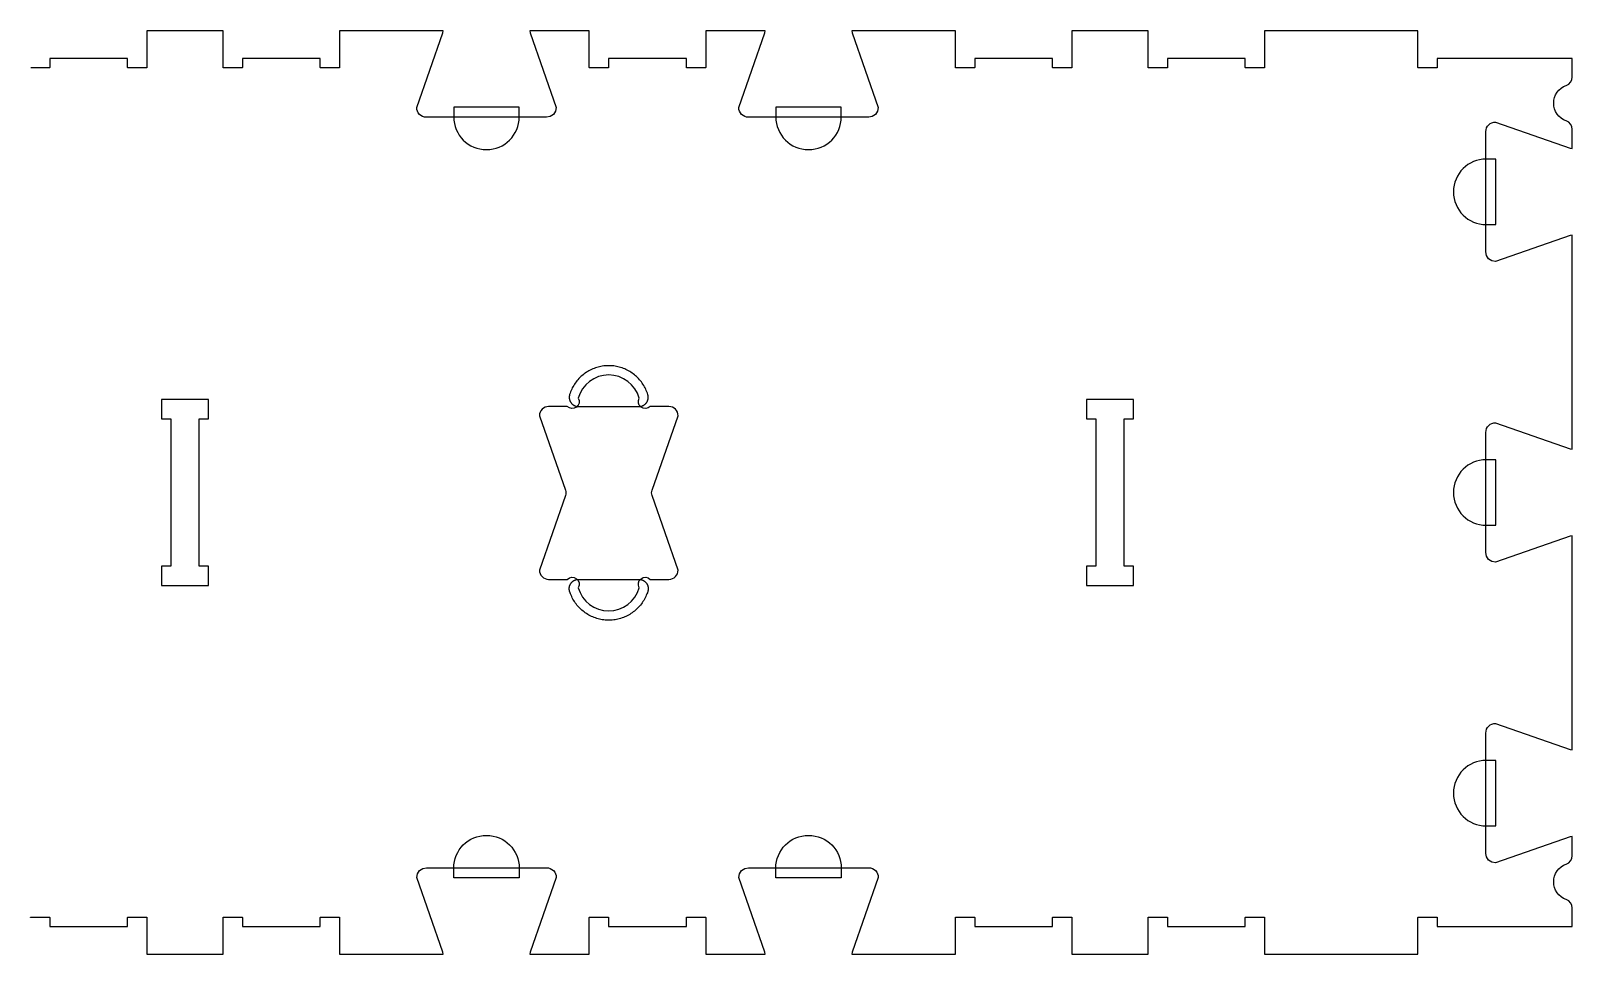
# Model space of a CAD drawing. Header units: centimetres. Extents: x -105.5 to -84.5, y -28.3 to -22.3.
# Drawn here: x -94.52 to -84.52, y -28.3 to -22.32 of the extents above; entities that cross this region are included whole.
import ezdxf

# ---------------------------------------------------------------- set-up
doc = ezdxf.new("R2010")
doc.units = ezdxf.units.CM
doc.header["$MEASUREMENT"] = 0
for name, color, linetype in [('W-S-D v1_3_ANYTOOL_CUTTHROUGH_INSID', 7, 'Continuous'), ('W-S-D v1_4_ANYTOOL_CUTTHROUGH_OUTSI', 7, 'Continuous'), ('W-S-D v1_5_ANYTOOL_HALF_MILL_9MM_IN', 7, 'Continuous')]:
    doc.layers.add(name, color=color, linetype=linetype)

msp = doc.modelspace()

# ---------------------------------------------------------------- linework, layer by layer
at = {"layer": 'W-S-D v1_3_ANYTOOL_CUTTHROUGH_INSID'}
for p, q in [((-93.6693, -24.71), (-93.6693, -24.835)), ((-93.3643, -24.71), (-93.6693, -24.71)), ((-93.3643, -24.835), (-93.3643, -24.71)), ((-87.6693, -24.71), (-87.6693, -24.835)), ((-87.3643, -24.71), (-87.6693, -24.71)), ((-87.3643, -24.835), (-87.3643, -24.71)), ((-93.6693, -24.835), (-93.6093, -24.835)), ((-93.6093, -24.835), (-93.6093, -25.79)), ((-93.4243, -24.835), (-93.3643, -24.835)), ((-93.4243, -25.79), (-93.4243, -24.835)), ((-87.6693, -24.835), (-87.6093, -24.835)), ((-87.6093, -24.835), (-87.6093, -25.79)), ((-87.4243, -25.79), (-87.4243, -24.835)), ((-87.4243, -24.835), (-87.3643, -24.835)), ((-93.6693, -25.79), (-93.6693, -25.915)), ((-93.6093, -25.79), (-93.6693, -25.79)), ((-93.3643, -25.79), (-93.4243, -25.79)), ((-93.3643, -25.915), (-93.3643, -25.79)), ((-87.6093, -25.79), (-87.6693, -25.79)), ((-87.6693, -25.79), (-87.6693, -25.915)), ((-87.3643, -25.79), (-87.4243, -25.79)), ((-87.3643, -25.915), (-87.3643, -25.79)), ((-93.6693, -25.915), (-93.3643, -25.915)), ((-87.6693, -25.915), (-87.3643, -25.915))]:
    msp.add_line(p, q, dxfattribs=at)
at = {"layer": 'W-S-D v1_4_ANYTOOL_CUTTHROUGH_OUTSI'}
for p, q in [((-93.7643, -22.32), (-93.7643, -22.5575)), ((-93.2693, -22.32), (-93.7643, -22.32)), ((-93.2693, -22.5575), (-93.2693, -22.32)), ((-92.5143, -22.32), (-92.5143, -22.5575)), ((-91.8424, -22.32), (-92.5143, -22.32)), ((-92.0137, -22.8167), (-91.8447, -22.3338)), ((-91.8447, -22.3338), (-91.8424, -22.32)), ((-91.2803, -22.32), (-91.2779, -22.3339)), ((-90.8943, -22.32), (-91.2803, -22.32)), ((-91.2779, -22.3339), (-91.1088, -22.8175)), ((-90.8943, -22.5575), (-90.8943, -22.32)), ((-90.1393, -22.32), (-90.1393, -22.5575)), ((-89.7533, -22.32), (-90.1393, -22.32)), ((-89.9246, -22.8167), (-89.7556, -22.3338)), ((-89.7556, -22.3338), (-89.7533, -22.32)), ((-89.1912, -22.32), (-89.1889, -22.3339)), ((-88.5193, -22.32), (-89.1912, -22.32)), ((-89.1889, -22.3339), (-89.0198, -22.8175)), ((-88.5193, -22.5575), (-88.5193, -22.32)), ((-87.7643, -22.32), (-87.7643, -22.5575)), ((-87.2693, -22.32), (-87.7643, -22.32)), ((-87.2693, -22.5575), (-87.2693, -22.32)), ((-86.5143, -22.32), (-86.5143, -22.5575)), ((-85.5193, -22.32), (-86.5143, -22.32)), ((-85.5193, -22.5575), (-85.5193, -22.32)), ((-94.3968, -22.56), (-94.5168, -22.56)), ((-94.3943, -22.5), (-94.3943, -22.5575)), ((-93.8893, -22.5), (-94.3943, -22.5)), ((-93.8893, -22.5575), (-93.8893, -22.5)), ((-93.7668, -22.56), (-93.8868, -22.56)), ((-93.1468, -22.56), (-93.2668, -22.56)), ((-92.6393, -22.5), (-93.1443, -22.5)), ((-93.1443, -22.5), (-93.1443, -22.5575)), ((-92.6393, -22.5575), (-92.6393, -22.5)), ((-92.5168, -22.56), (-92.6368, -22.56)), ((-90.7718, -22.56), (-90.8918, -22.56)), ((-90.2643, -22.5), (-90.7693, -22.5)), ((-90.7693, -22.5), (-90.7693, -22.5575)), ((-90.2643, -22.5575), (-90.2643, -22.5)), ((-90.1418, -22.56), (-90.2618, -22.56)), ((-88.3968, -22.56), (-88.5168, -22.56)), ((-87.8893, -22.5), (-88.3943, -22.5)), ((-88.3943, -22.5), (-88.3943, -22.5575)), ((-87.8893, -22.5575), (-87.8893, -22.5)), ((-87.7668, -22.56), (-87.8868, -22.56)), ((-87.1468, -22.56), (-87.2668, -22.56)), ((-87.1443, -22.5), (-87.1443, -22.5575)), ((-86.6393, -22.5), (-87.1443, -22.5)), ((-86.6393, -22.5575), (-86.6393, -22.5)), ((-86.5168, -22.56), (-86.6368, -22.56)), ((-85.3968, -22.56), (-85.5168, -22.56)), ((-85.3943, -22.5), (-85.3943, -22.5575)), ((-84.5193, -22.5), (-85.3943, -22.5)), ((-84.5193, -22.619), (-84.5193, -22.5)), ((-91.1713, -22.88), (-91.9513, -22.88)), ((-91.1483, -22.8756), (-91.1713, -22.88)), ((-91.1271, -22.8617), (-91.1483, -22.8756)), ((-91.1132, -22.8405), (-91.1271, -22.8617)), ((-91.1088, -22.8175), (-91.1132, -22.8405)), ((-89.0823, -22.88), (-89.8623, -22.88)), ((-89.0593, -22.8756), (-89.0823, -22.88)), ((-89.0381, -22.8617), (-89.0593, -22.8756)), ((-89.0242, -22.8405), (-89.0381, -22.8617)), ((-89.0198, -22.8175), (-89.0242, -22.8405)), ((-85.0793, -23.7535), (-85.0793, -22.9735)), ((-85.016, -22.9111), (-84.5331, -23.0801)), ((-84.5193, -23.0824), (-84.5193, -22.9585)), ((-84.5331, -23.0801), (-84.5193, -23.0824)), ((-84.5332, -23.6469), (-85.0168, -23.816)), ((-84.5193, -23.6446), (-84.5332, -23.6469)), ((-84.5193, -25.0314), (-84.5193, -23.6446)), ((-85.0749, -23.7765), (-85.0793, -23.7535)), ((-85.061, -23.7977), (-85.0749, -23.7765)), ((-85.0398, -23.8116), (-85.061, -23.7977)), ((-85.0168, -23.816), (-85.0398, -23.8116)), ((-90.8099, -24.4937), (-90.8191, -24.4953)), ((-90.8008, -24.4924), (-90.8099, -24.4937)), ((-90.7916, -24.4914), (-90.8008, -24.4924)), ((-90.7824, -24.4908), (-90.7916, -24.4914)), ((-90.7731, -24.4904), (-90.7824, -24.4908)), ((-90.7639, -24.4904), (-90.7731, -24.4904)), ((-90.7546, -24.4908), (-90.7639, -24.4904)), ((-90.7454, -24.4914), (-90.7546, -24.4908)), ((-90.7362, -24.4924), (-90.7454, -24.4914)), ((-90.7271, -24.4937), (-90.7362, -24.4924)), ((-90.7179, -24.4953), (-90.7271, -24.4937)), ((-90.9744, -24.5886), (-90.9801, -24.5959)), ((-90.9685, -24.5815), (-90.9744, -24.5886)), ((-90.9623, -24.5746), (-90.9685, -24.5815)), ((-90.9558, -24.568), (-90.9623, -24.5746)), ((-90.9492, -24.5616), (-90.9558, -24.568)), ((-90.9423, -24.5554), (-90.9492, -24.5616)), ((-90.9352, -24.5494), (-90.9423, -24.5554)), ((-90.9279, -24.5437), (-90.9352, -24.5494)), ((-90.9205, -24.5383), (-90.9279, -24.5437)), ((-90.9128, -24.5331), (-90.9205, -24.5383)), ((-90.905, -24.5282), (-90.9128, -24.5331)), ((-90.8969, -24.5236), (-90.905, -24.5282)), ((-90.8888, -24.5193), (-90.8969, -24.5236)), ((-90.8805, -24.5152), (-90.8888, -24.5193)), ((-90.872, -24.5115), (-90.8805, -24.5152)), ((-90.8634, -24.508), (-90.872, -24.5115)), ((-90.8548, -24.5048), (-90.8634, -24.508)), ((-90.846, -24.502), (-90.8548, -24.5048)), ((-90.8371, -24.4994), (-90.846, -24.502)), ((-90.8281, -24.4972), (-90.8371, -24.4994)), ((-90.8191, -24.4953), (-90.8281, -24.4972)), ((-90.7089, -24.4972), (-90.7179, -24.4953)), ((-90.6999, -24.4994), (-90.7089, -24.4972)), ((-90.691, -24.502), (-90.6999, -24.4994)), ((-90.6822, -24.5048), (-90.691, -24.502)), ((-90.6736, -24.508), (-90.6822, -24.5048)), ((-90.665, -24.5115), (-90.6736, -24.508)), ((-90.6565, -24.5152), (-90.665, -24.5115)), ((-90.6482, -24.5193), (-90.6565, -24.5152)), ((-90.6401, -24.5236), (-90.6482, -24.5193)), ((-90.632, -24.5282), (-90.6401, -24.5236)), ((-90.6242, -24.5331), (-90.632, -24.5282)), ((-90.6165, -24.5383), (-90.6242, -24.5331)), ((-90.6091, -24.5437), (-90.6165, -24.5383)), ((-90.6018, -24.5494), (-90.6091, -24.5437)), ((-90.5947, -24.5554), (-90.6018, -24.5494)), ((-90.5878, -24.5616), (-90.5947, -24.5554)), ((-90.5812, -24.568), (-90.5878, -24.5616)), ((-90.5747, -24.5746), (-90.5812, -24.568)), ((-90.5685, -24.5815), (-90.5747, -24.5746)), ((-90.5626, -24.5886), (-90.5685, -24.5815)), ((-90.5569, -24.5959), (-90.5626, -24.5886)), ((-91.0244, -24.6921), (-91.0245, -24.6942)), ((-91.0243, -24.69), (-91.0244, -24.6921)), ((-91.0241, -24.688), (-91.0243, -24.69)), ((-91.0238, -24.6859), (-91.0241, -24.688)), ((-91.0234, -24.6839), (-91.0238, -24.6859)), ((-91.023, -24.6818), (-91.0234, -24.6839)), ((-91.0225, -24.6798), (-91.023, -24.6818)), ((-91.0219, -24.6778), (-91.0225, -24.6798)), ((-91.019, -24.669), (-91.0219, -24.6778)), ((-91.0159, -24.6604), (-91.019, -24.669)), ((-91.0124, -24.6518), (-91.0159, -24.6604)), ((-91.0086, -24.6433), (-91.0124, -24.6518)), ((-91.0046, -24.635), (-91.0086, -24.6433)), ((-91.0002, -24.6269), (-91.0046, -24.635)), ((-90.9956, -24.6189), (-91.0002, -24.6269)), ((-90.9907, -24.611), (-90.9956, -24.6189)), ((-90.9855, -24.6033), (-90.9907, -24.611)), ((-90.9801, -24.5959), (-90.9855, -24.6033)), ((-90.5515, -24.6033), (-90.5569, -24.5959)), ((-90.5463, -24.611), (-90.5515, -24.6033)), ((-90.5414, -24.6189), (-90.5463, -24.611)), ((-90.5368, -24.6269), (-90.5414, -24.6189)), ((-90.5324, -24.635), (-90.5368, -24.6269)), ((-90.5284, -24.6433), (-90.5324, -24.635)), ((-90.5246, -24.6518), (-90.5284, -24.6433)), ((-90.5211, -24.6604), (-90.5246, -24.6518)), ((-90.518, -24.669), (-90.5211, -24.6604)), ((-90.5151, -24.6778), (-90.518, -24.669)), ((-90.5145, -24.6798), (-90.5151, -24.6778)), ((-90.514, -24.6818), (-90.5145, -24.6798)), ((-90.5136, -24.6839), (-90.514, -24.6818)), ((-90.5132, -24.6859), (-90.5136, -24.6839)), ((-90.5129, -24.688), (-90.5132, -24.6859)), ((-90.5127, -24.69), (-90.5129, -24.688)), ((-90.5126, -24.6921), (-90.5127, -24.69)), ((-90.5125, -24.6942), (-90.5126, -24.6921)), ((-91.0371, -24.7554), (-91.1585, -24.7554)), ((-91.0245, -24.6942), (-91.0245, -24.6963)), ((-91.0245, -24.6963), (-91.0245, -24.6983)), ((-91.0245, -24.6983), (-91.0243, -24.7004)), ((-91.0243, -24.7004), (-91.0241, -24.7025)), ((-91.0241, -24.7025), (-91.0238, -24.7045)), ((-91.0238, -24.7045), (-91.0235, -24.7066)), ((-91.0235, -24.7066), (-91.0231, -24.7086)), ((-91.0231, -24.7086), (-91.0226, -24.7106)), ((-91.0226, -24.7106), (-91.022, -24.7126)), ((-91.022, -24.7126), (-91.0214, -24.7146)), ((-91.0214, -24.7146), (-91.0207, -24.7165)), ((-91.0207, -24.7165), (-91.0199, -24.7185)), ((-91.0199, -24.7185), (-91.0191, -24.7204)), ((-91.0191, -24.7204), (-91.0182, -24.7222)), ((-91.0182, -24.7222), (-91.0172, -24.7241)), ((-91.0172, -24.7241), (-91.0162, -24.7259)), ((-91.0162, -24.7259), (-91.0151, -24.7277)), ((-91.0151, -24.7277), (-91.014, -24.7294)), ((-91.014, -24.7294), (-91.0128, -24.7311)), ((-91.0128, -24.7311), (-91.0115, -24.7327)), ((-91.0115, -24.7327), (-91.0102, -24.7343)), ((-91.0102, -24.7343), (-91.0088, -24.7359)), ((-91.0088, -24.7359), (-91.0074, -24.7374)), ((-91.0074, -24.7374), (-91.0059, -24.7389)), ((-91.0059, -24.7389), (-91.0044, -24.7403)), ((-91.0044, -24.7403), (-91.0028, -24.7416)), ((-91.0028, -24.7416), (-91.0012, -24.7429)), ((-91.0012, -24.7429), (-90.9995, -24.7441)), ((-90.9995, -24.7441), (-90.9978, -24.7453)), ((-90.9978, -24.7453), (-90.9961, -24.7464)), ((-90.9961, -24.7464), (-90.9943, -24.7475)), ((-90.9943, -24.7475), (-90.9925, -24.7485)), ((-90.9925, -24.7485), (-90.9906, -24.7494)), ((-90.9906, -24.7494), (-90.9887, -24.7503)), ((-90.9887, -24.7503), (-90.9868, -24.7511)), ((-90.9868, -24.7511), (-90.9849, -24.7518)), ((-90.9849, -24.7518), (-90.9829, -24.7525)), ((-90.9829, -24.7525), (-90.9809, -24.7531)), ((-90.9809, -24.7531), (-90.9789, -24.7536)), ((-90.9789, -24.7536), (-90.9769, -24.7541)), ((-90.9769, -24.7541), (-90.9748, -24.7545)), ((-90.9748, -24.7545), (-90.9728, -24.7548)), ((-90.9728, -24.7548), (-90.9707, -24.7551)), ((-90.9707, -24.7551), (-90.9687, -24.7553)), ((-90.9687, -24.7553), (-90.9666, -24.7554)), ((-90.9666, -24.7554), (-90.9645, -24.7554)), ((-90.9645, -24.7554), (-90.5725, -24.7554)), ((-90.5725, -24.7554), (-90.5704, -24.7554)), ((-90.5704, -24.7554), (-90.5683, -24.7553)), ((-90.5683, -24.7553), (-90.5663, -24.7551)), ((-90.5663, -24.7551), (-90.5642, -24.7548)), ((-90.5642, -24.7548), (-90.5622, -24.7545)), ((-90.5622, -24.7545), (-90.5601, -24.7541)), ((-90.5601, -24.7541), (-90.5581, -24.7536)), ((-90.5581, -24.7536), (-90.5561, -24.7531)), ((-90.5561, -24.7531), (-90.5541, -24.7525)), ((-90.5541, -24.7525), (-90.5521, -24.7518)), ((-90.5521, -24.7518), (-90.5502, -24.7511)), ((-90.5502, -24.7511), (-90.5483, -24.7503)), ((-90.5483, -24.7503), (-90.5464, -24.7494)), ((-90.5464, -24.7494), (-90.5445, -24.7485)), ((-90.5445, -24.7485), (-90.5427, -24.7475)), ((-90.5427, -24.7475), (-90.5409, -24.7464)), ((-90.5409, -24.7464), (-90.5392, -24.7453)), ((-90.5392, -24.7453), (-90.5375, -24.7441)), ((-90.5375, -24.7441), (-90.5358, -24.7429)), ((-90.5358, -24.7429), (-90.5342, -24.7416)), ((-90.5342, -24.7416), (-90.5326, -24.7403)), ((-90.5326, -24.7403), (-90.5311, -24.7389)), ((-90.5311, -24.7389), (-90.5296, -24.7374)), ((-90.5296, -24.7374), (-90.5282, -24.7359)), ((-90.5282, -24.7359), (-90.5268, -24.7343)), ((-90.5268, -24.7343), (-90.5255, -24.7327)), ((-90.5255, -24.7327), (-90.5242, -24.7311)), ((-90.5242, -24.7311), (-90.523, -24.7294)), ((-90.523, -24.7294), (-90.5219, -24.7277)), ((-90.5219, -24.7277), (-90.5208, -24.7259)), ((-90.5208, -24.7259), (-90.5198, -24.7241)), ((-90.5198, -24.7241), (-90.5188, -24.7222)), ((-90.5188, -24.7222), (-90.5179, -24.7204)), ((-90.5179, -24.7204), (-90.5171, -24.7185)), ((-90.5171, -24.7185), (-90.5163, -24.7165)), ((-90.5163, -24.7165), (-90.5156, -24.7146)), ((-90.5156, -24.7146), (-90.515, -24.7126)), ((-90.515, -24.7126), (-90.5144, -24.7106)), ((-90.5144, -24.7106), (-90.5139, -24.7086)), ((-90.5139, -24.7086), (-90.5135, -24.7066)), ((-90.5135, -24.7066), (-90.5132, -24.7045)), ((-90.5132, -24.7045), (-90.5129, -24.7025)), ((-90.5129, -24.7025), (-90.5127, -24.7004)), ((-90.5127, -24.7004), (-90.5125, -24.6983)), ((-90.5125, -24.6963), (-90.5125, -24.6942)), ((-90.5125, -24.6983), (-90.5125, -24.6963)), ((-90.3785, -24.7554), (-90.4999, -24.7554)), ((-91.2185, -24.8154), (-91.0495, -25.2982)), ((-90.4875, -25.2982), (-90.3185, -24.8154)), ((-85.016, -24.8601), (-84.5331, -25.0291)), ((-85.0793, -25.7025), (-85.0793, -24.9225)), ((-84.5331, -25.0291), (-84.5193, -25.0314)), ((-91.0495, -25.3326), (-91.2185, -25.8154)), ((-90.3185, -25.8154), (-90.4875, -25.3326)), ((-84.5193, -25.5936), (-84.5332, -25.5959)), ((-84.5193, -26.9804), (-84.5193, -25.5936)), ((-84.5332, -25.5959), (-85.0168, -25.765)), ((-85.0749, -25.7255), (-85.0793, -25.7025)), ((-85.061, -25.7467), (-85.0749, -25.7255)), ((-85.0398, -25.7606), (-85.061, -25.7467)), ((-85.0168, -25.765), (-85.0398, -25.7606)), ((-91.1585, -25.8754), (-91.0371, -25.8754)), ((-91.0088, -25.8949), (-91.0074, -25.8934)), ((-91.0074, -25.8934), (-91.0059, -25.8919)), ((-91.0059, -25.8919), (-91.0044, -25.8905)), ((-91.0044, -25.8905), (-91.0028, -25.8892)), ((-91.0028, -25.8892), (-91.0012, -25.8879)), ((-91.0012, -25.8879), (-90.9995, -25.8867)), ((-90.9995, -25.8867), (-90.9978, -25.8855)), ((-90.9978, -25.8855), (-90.9961, -25.8844)), ((-90.9961, -25.8844), (-90.9943, -25.8833)), ((-90.9943, -25.8833), (-90.9925, -25.8823)), ((-90.9925, -25.8823), (-90.9906, -25.8814)), ((-90.9906, -25.8814), (-90.9887, -25.8805)), ((-90.9887, -25.8805), (-90.9868, -25.8797)), ((-90.9868, -25.8797), (-90.9849, -25.879)), ((-90.9849, -25.879), (-90.9829, -25.8783)), ((-90.9829, -25.8783), (-90.9809, -25.8777)), ((-90.9809, -25.8777), (-90.9789, -25.8772)), ((-90.9789, -25.8772), (-90.9769, -25.8767)), ((-90.9769, -25.8767), (-90.9748, -25.8763)), ((-90.9748, -25.8763), (-90.9728, -25.876)), ((-90.9728, -25.876), (-90.9707, -25.8757)), ((-90.9707, -25.8757), (-90.9687, -25.8755)), ((-90.9687, -25.8755), (-90.9666, -25.8754)), ((-90.9666, -25.8754), (-90.9645, -25.8754)), ((-90.9645, -25.8754), (-90.5725, -25.8754)), ((-90.5725, -25.8754), (-90.5704, -25.8754)), ((-90.5704, -25.8754), (-90.5683, -25.8755)), ((-90.5683, -25.8755), (-90.5663, -25.8757)), ((-90.5663, -25.8757), (-90.5642, -25.876)), ((-90.5642, -25.876), (-90.5622, -25.8763)), ((-90.5622, -25.8763), (-90.5601, -25.8767)), ((-90.5601, -25.8767), (-90.5581, -25.8772)), ((-90.5581, -25.8772), (-90.5561, -25.8777)), ((-90.5561, -25.8777), (-90.5541, -25.8783)), ((-90.5541, -25.8783), (-90.5521, -25.879)), ((-90.5521, -25.879), (-90.5502, -25.8797)), ((-90.5502, -25.8797), (-90.5483, -25.8805)), ((-90.5483, -25.8805), (-90.5464, -25.8814)), ((-90.5464, -25.8814), (-90.5445, -25.8823)), ((-90.5445, -25.8823), (-90.5427, -25.8833)), ((-90.5427, -25.8833), (-90.5409, -25.8844)), ((-90.5409, -25.8844), (-90.5392, -25.8855)), ((-90.5392, -25.8855), (-90.5375, -25.8867)), ((-90.5375, -25.8867), (-90.5358, -25.8879)), ((-90.5358, -25.8879), (-90.5342, -25.8892)), ((-90.5342, -25.8892), (-90.5326, -25.8905)), ((-90.5326, -25.8905), (-90.5311, -25.8919)), ((-90.5311, -25.8919), (-90.5296, -25.8934)), ((-90.5296, -25.8934), (-90.5282, -25.8949)), ((-90.4999, -25.8754), (-90.3785, -25.8754)), ((-91.0245, -25.9325), (-91.0243, -25.9304)), ((-91.0245, -25.9345), (-91.0245, -25.9325)), ((-91.0245, -25.9366), (-91.0245, -25.9345)), ((-91.0244, -25.9387), (-91.0245, -25.9366)), ((-91.0243, -25.9408), (-91.0244, -25.9387)), ((-91.0243, -25.9304), (-91.0241, -25.9283)), ((-91.0241, -25.9428), (-91.0243, -25.9408)), ((-91.0241, -25.9283), (-91.0238, -25.9263)), ((-91.0238, -25.9449), (-91.0241, -25.9428)), ((-91.0238, -25.9263), (-91.0235, -25.9242)), ((-91.0234, -25.9469), (-91.0238, -25.9449)), ((-91.0235, -25.9242), (-91.0231, -25.9222)), ((-91.023, -25.949), (-91.0234, -25.9469)), ((-91.0231, -25.9222), (-91.0226, -25.9202)), ((-91.0225, -25.951), (-91.023, -25.949)), ((-91.0226, -25.9202), (-91.022, -25.9182)), ((-91.0219, -25.953), (-91.0225, -25.951)), ((-91.022, -25.9182), (-91.0214, -25.9162)), ((-91.019, -25.9618), (-91.0219, -25.953)), ((-91.0214, -25.9162), (-91.0207, -25.9143)), ((-91.0207, -25.9143), (-91.0199, -25.9123)), ((-91.0199, -25.9123), (-91.0191, -25.9104)), ((-91.0191, -25.9104), (-91.0182, -25.9086)), ((-91.0159, -25.9704), (-91.019, -25.9618)), ((-91.0182, -25.9086), (-91.0172, -25.9067)), ((-91.0172, -25.9067), (-91.0162, -25.9049)), ((-91.0162, -25.9049), (-91.0151, -25.9031)), ((-91.0124, -25.979), (-91.0159, -25.9704)), ((-91.0151, -25.9031), (-91.014, -25.9014)), ((-91.014, -25.9014), (-91.0128, -25.8997)), ((-91.0128, -25.8997), (-91.0115, -25.8981)), ((-91.0086, -25.9875), (-91.0124, -25.979)), ((-91.0115, -25.8981), (-91.0102, -25.8965)), ((-91.0102, -25.8965), (-91.0088, -25.8949)), ((-91.0046, -25.9958), (-91.0086, -25.9875)), ((-90.5284, -25.9875), (-90.5324, -25.9958)), ((-90.5246, -25.979), (-90.5284, -25.9875)), ((-90.5282, -25.8949), (-90.5268, -25.8965)), ((-90.5268, -25.8965), (-90.5255, -25.8981)), ((-90.5255, -25.8981), (-90.5242, -25.8997)), ((-90.5211, -25.9704), (-90.5246, -25.979)), ((-90.5242, -25.8997), (-90.523, -25.9014)), ((-90.523, -25.9014), (-90.5219, -25.9031)), ((-90.5219, -25.9031), (-90.5208, -25.9049)), ((-90.518, -25.9618), (-90.5211, -25.9704)), ((-90.5208, -25.9049), (-90.5198, -25.9067)), ((-90.5198, -25.9067), (-90.5188, -25.9086)), ((-90.5188, -25.9086), (-90.5179, -25.9104)), ((-90.5151, -25.953), (-90.518, -25.9618)), ((-90.5179, -25.9104), (-90.5171, -25.9123)), ((-90.5171, -25.9123), (-90.5163, -25.9143)), ((-90.5163, -25.9143), (-90.5156, -25.9162)), ((-90.5156, -25.9162), (-90.515, -25.9182)), ((-90.5145, -25.951), (-90.5151, -25.953)), ((-90.515, -25.9182), (-90.5144, -25.9202)), ((-90.514, -25.949), (-90.5145, -25.951)), ((-90.5144, -25.9202), (-90.5139, -25.9222)), ((-90.5136, -25.9469), (-90.514, -25.949)), ((-90.5139, -25.9222), (-90.5135, -25.9242)), ((-90.5132, -25.9449), (-90.5136, -25.9469)), ((-90.5135, -25.9242), (-90.5132, -25.9263)), ((-90.5132, -25.9263), (-90.5129, -25.9283)), ((-90.5129, -25.9428), (-90.5132, -25.9449)), ((-90.5129, -25.9283), (-90.5127, -25.9304)), ((-90.5127, -25.9408), (-90.5129, -25.9428)), ((-90.5127, -25.9304), (-90.5125, -25.9325)), ((-90.5126, -25.9387), (-90.5127, -25.9408)), ((-90.5125, -25.9366), (-90.5126, -25.9387)), ((-90.5125, -25.9325), (-90.5125, -25.9345)), ((-90.5125, -25.9345), (-90.5125, -25.9366)), ((-91.0002, -26.0039), (-91.0046, -25.9958)), ((-90.9956, -26.0119), (-91.0002, -26.0039)), ((-90.9907, -26.0198), (-90.9956, -26.0119)), ((-90.9855, -26.0275), (-90.9907, -26.0198)), ((-90.9801, -26.0349), (-90.9855, -26.0275)), ((-90.9744, -26.0422), (-90.9801, -26.0349)), ((-90.9685, -26.0493), (-90.9744, -26.0422)), ((-90.9623, -26.0562), (-90.9685, -26.0493)), ((-90.9558, -26.0628), (-90.9623, -26.0562)), ((-90.9492, -26.0692), (-90.9558, -26.0628)), ((-90.9423, -26.0754), (-90.9492, -26.0692)), ((-90.9352, -26.0814), (-90.9423, -26.0754)), ((-90.9279, -26.0871), (-90.9352, -26.0814)), ((-90.9205, -26.0925), (-90.9279, -26.0871)), ((-90.9128, -26.0977), (-90.9205, -26.0925)), ((-90.6165, -26.0925), (-90.6242, -26.0977)), ((-90.6091, -26.0871), (-90.6165, -26.0925)), ((-90.6018, -26.0814), (-90.6091, -26.0871)), ((-90.5947, -26.0754), (-90.6018, -26.0814)), ((-90.5878, -26.0692), (-90.5947, -26.0754)), ((-90.5812, -26.0628), (-90.5878, -26.0692)), ((-90.5747, -26.0562), (-90.5812, -26.0628)), ((-90.5685, -26.0493), (-90.5747, -26.0562)), ((-90.5626, -26.0422), (-90.5685, -26.0493)), ((-90.5569, -26.0349), (-90.5626, -26.0422)), ((-90.5515, -26.0275), (-90.5569, -26.0349)), ((-90.5463, -26.0198), (-90.5515, -26.0275)), ((-90.5414, -26.0119), (-90.5463, -26.0198)), ((-90.5368, -26.0039), (-90.5414, -26.0119)), ((-90.5324, -25.9958), (-90.5368, -26.0039)), ((-90.905, -26.1026), (-90.9128, -26.0977)), ((-90.8969, -26.1072), (-90.905, -26.1026)), ((-90.8888, -26.1115), (-90.8969, -26.1072)), ((-90.8805, -26.1156), (-90.8888, -26.1115)), ((-90.872, -26.1193), (-90.8805, -26.1156)), ((-90.8634, -26.1228), (-90.872, -26.1193)), ((-90.8548, -26.126), (-90.8634, -26.1228)), ((-90.846, -26.1288), (-90.8548, -26.126)), ((-90.8371, -26.1314), (-90.846, -26.1288)), ((-90.8281, -26.1336), (-90.8371, -26.1314)), ((-90.8191, -26.1355), (-90.8281, -26.1336)), ((-90.8099, -26.1371), (-90.8191, -26.1355)), ((-90.8008, -26.1384), (-90.8099, -26.1371)), ((-90.7916, -26.1394), (-90.8008, -26.1384)), ((-90.7824, -26.14), (-90.7916, -26.1394)), ((-90.7731, -26.1404), (-90.7824, -26.14)), ((-90.7639, -26.1404), (-90.7731, -26.1404)), ((-90.7546, -26.14), (-90.7639, -26.1404)), ((-90.7454, -26.1394), (-90.7546, -26.14)), ((-90.7362, -26.1384), (-90.7454, -26.1394)), ((-90.7271, -26.1371), (-90.7362, -26.1384)), ((-90.7179, -26.1355), (-90.7271, -26.1371)), ((-90.7089, -26.1336), (-90.7179, -26.1355)), ((-90.6999, -26.1314), (-90.7089, -26.1336)), ((-90.691, -26.1288), (-90.6999, -26.1314)), ((-90.6822, -26.126), (-90.691, -26.1288)), ((-90.6736, -26.1228), (-90.6822, -26.126)), ((-90.665, -26.1193), (-90.6736, -26.1228)), ((-90.6565, -26.1156), (-90.665, -26.1193)), ((-90.6482, -26.1115), (-90.6565, -26.1156)), ((-90.6401, -26.1072), (-90.6482, -26.1115)), ((-90.632, -26.1026), (-90.6401, -26.1072)), ((-90.6242, -26.0977), (-90.632, -26.1026)), ((-85.0793, -27.6515), (-85.0793, -26.8715)), ((-85.016, -26.8091), (-84.5331, -26.9781)), ((-84.5331, -26.9781), (-84.5193, -26.9804)), ((-84.5332, -27.5449), (-85.0168, -27.714)), ((-84.5193, -27.5426), (-84.5332, -27.5449)), ((-84.5193, -27.6665), (-84.5193, -27.5426)), ((-85.0749, -27.6745), (-85.0793, -27.6515)), ((-85.061, -27.6957), (-85.0749, -27.6745)), ((-92.0138, -27.8075), (-92.0094, -27.7845)), ((-92.0094, -27.7845), (-91.9955, -27.7633)), ((-91.9955, -27.7633), (-91.9743, -27.7494)), ((-91.9743, -27.7494), (-91.9513, -27.745)), ((-91.9513, -27.745), (-91.1713, -27.745)), ((-89.9248, -27.8075), (-89.9204, -27.7845)), ((-89.9204, -27.7845), (-89.9065, -27.7633)), ((-89.9065, -27.7633), (-89.8853, -27.7494)), ((-89.8853, -27.7494), (-89.8623, -27.745)), ((-89.8623, -27.745), (-89.0823, -27.745)), ((-85.0398, -27.7096), (-85.061, -27.6957)), ((-85.0168, -27.714), (-85.0398, -27.7096)), ((-91.8447, -28.2911), (-92.0138, -27.8075)), ((-91.109, -27.8083), (-91.278, -28.2912)), ((-89.7557, -28.2911), (-89.9248, -27.8075)), ((-89.0199, -27.8083), (-89.1889, -28.2912)), ((-94.5168, -28.065), (-94.3968, -28.065)), ((-94.3943, -28.0675), (-94.3943, -28.125)), ((-93.8893, -28.125), (-93.8893, -28.0675)), ((-93.8868, -28.065), (-93.7668, -28.065)), ((-93.7643, -28.0675), (-93.7643, -28.305)), ((-93.2693, -28.305), (-93.2693, -28.0675)), ((-93.2668, -28.065), (-93.1468, -28.065)), ((-93.1443, -28.0675), (-93.1443, -28.125)), ((-92.6393, -28.125), (-92.6393, -28.0675)), ((-92.6368, -28.065), (-92.5168, -28.065)), ((-92.5143, -28.0675), (-92.5143, -28.305)), ((-90.8943, -28.305), (-90.8943, -28.0675)), ((-90.8918, -28.065), (-90.7718, -28.065)), ((-90.7693, -28.0675), (-90.7693, -28.125)), ((-90.2643, -28.125), (-90.2643, -28.0675)), ((-90.2618, -28.065), (-90.1418, -28.065)), ((-90.1393, -28.0675), (-90.1393, -28.305)), ((-88.5193, -28.305), (-88.5193, -28.0675)), ((-88.5168, -28.065), (-88.3968, -28.065)), ((-88.3943, -28.0675), (-88.3943, -28.125)), ((-87.8893, -28.125), (-87.8893, -28.0675)), ((-87.8868, -28.065), (-87.7668, -28.065)), ((-87.7643, -28.0675), (-87.7643, -28.305)), ((-87.2693, -28.305), (-87.2693, -28.0675)), ((-87.2668, -28.065), (-87.1468, -28.065)), ((-87.1443, -28.0675), (-87.1443, -28.125)), ((-86.6393, -28.125), (-86.6393, -28.0675)), ((-86.6368, -28.065), (-86.5168, -28.065)), ((-86.5143, -28.0675), (-86.5143, -28.305)), ((-85.5193, -28.305), (-85.5193, -28.0675)), ((-85.5168, -28.065), (-85.3968, -28.065)), ((-85.3943, -28.0675), (-85.3943, -28.125)), ((-84.5193, -28.125), (-84.5193, -28.006)), ((-94.3943, -28.125), (-93.8893, -28.125)), ((-93.1443, -28.125), (-92.6393, -28.125)), ((-90.7693, -28.125), (-90.2643, -28.125)), ((-88.3943, -28.125), (-87.8893, -28.125)), ((-87.1443, -28.125), (-86.6393, -28.125)), ((-85.3943, -28.125), (-84.5193, -28.125)), ((-91.8424, -28.305), (-91.8447, -28.2911)), ((-91.278, -28.2912), (-91.2803, -28.305)), ((-89.7533, -28.305), (-89.7557, -28.2911)), ((-89.1889, -28.2912), (-89.1912, -28.305)), ((-93.7643, -28.305), (-93.2693, -28.305)), ((-92.5143, -28.305), (-91.8424, -28.305)), ((-91.2803, -28.305), (-90.8943, -28.305)), ((-90.1393, -28.305), (-89.7533, -28.305)), ((-89.1912, -28.305), (-88.5193, -28.305)), ((-87.7643, -28.305), (-87.2693, -28.305)), ((-86.5143, -28.305), (-85.5193, -28.305))]:
    msp.add_line(p, q, dxfattribs=at)
at = {"layer": 'W-S-D v1_4_ANYTOOL_CUTTHROUGH_OUTSI', "extrusion": (0, 0, -1)}
for centre, radius, start, end in [((94.3968, -22.5575), 0.0025, 180, 270), ((93.8868, -22.5575), 0.0025, 270, 0), ((93.7668, -22.5575), 0.0025, 180, 270), ((93.2668, -22.5575), 0.0025, 270, 0), ((93.1468, -22.5575), 0.0025, 180, 270), ((92.6368, -22.5575), 0.0025, 270, 360), ((92.5168, -22.5575), 0.0025, 180, 270), ((90.8918, -22.5575), 0.0025, 270, 360), ((90.7718, -22.5575), 0.0025, 180, 270), ((90.2618, -22.5575), 0.0025, 270, 360), ((90.1418, -22.5575), 0.0025, 180, 270), ((88.5168, -22.5575), 0.0025, 270, 360), ((88.3968, -22.5575), 0.0025, 180, 270), ((87.8868, -22.5575), 0.0025, 270, 360), ((87.7668, -22.5575), 0.0025, 180, 270), ((87.2668, -22.5575), 0.0025, 270, 0), ((87.1468, -22.5575), 0.0025, 180, 270), ((86.6368, -22.5575), 0.0025, 270, 360), ((86.5168, -22.5575), 0.0025, 180, 270), ((85.5168, -22.5575), 0.0025, 270, 0), ((85.3968, -22.5575), 0.0025, 180, 270), ((84.5168, -22.7887), 0.1225, 289.47122, 70.52878), ((91.9514, -22.8177), 0.0623, 269.91287, 0.96806), ((89.8624, -22.8177), 0.0623, 269.91287, 0.96806), ((85.017, -22.9734), 0.0623, 359.91287, 90.96806), ((91.0053, -24.7236), 0.045, 150.30519, 315), ((90.5317, -24.7236), 0.045, 225, 29.69481), ((85.017, -24.9224), 0.0623, 359.91287, 90.96806), ((91.107, -25.3154), 0.06, 163.37705, 196.62295), ((90.43, -25.3154), 0.06, 343.37705, 16.62295), ((91.0053, -25.9072), 0.045, 45, 209.69481), ((90.5317, -25.9072), 0.045, 330.30519, 135), ((85.017, -26.8714), 0.0623, 359.91287, 90.96806), ((91.1712, -27.8073), 0.0623, 89.91287, 180.96806), ((89.0822, -27.8073), 0.0623, 89.91287, 180.96806), ((84.5168, -27.8362), 0.1225, 289.47122, 70.52878), ((94.5168, -28.0675), 0.0025, 0, 90), ((94.3968, -28.0675), 0.0025, 90, 180), ((93.8868, -28.0675), 0.0025, 0, 90), ((93.7668, -28.0675), 0.0025, 90, 180), ((93.2668, -28.0675), 0.0025, 0, 90), ((93.1468, -28.0675), 0.0025, 90, 180), ((92.6368, -28.0675), 0.0025, 0, 90), ((92.5168, -28.0675), 0.0025, 90, 180), ((90.8918, -28.0675), 0.0025, 0, 90), ((90.7718, -28.0675), 0.0025, 90, 180), ((90.2618, -28.0675), 0.0025, 0, 90), ((90.1418, -28.0675), 0.0025, 90, 180), ((88.5168, -28.0675), 0.0025, 0, 90), ((88.3968, -28.0675), 0.0025, 90, 180), ((87.8868, -28.0675), 0.0025, 0, 90), ((87.7668, -28.0675), 0.0025, 90, 180), ((87.2668, -28.0675), 0.0025, 360, 90), ((87.1468, -28.0675), 0.0025, 90, 180), ((86.6368, -28.0675), 0.0025, 0, 90), ((86.5168, -28.0675), 0.0025, 90, 180), ((85.5168, -28.0675), 0.0025, 360, 90), ((85.3968, -28.0675), 0.0025, 90, 180)]:
    msp.add_arc(centre, radius, start, end, dxfattribs=at)
at = {"layer": 'W-S-D v1_4_ANYTOOL_CUTTHROUGH_OUTSI'}
for centre, radius, start, end in [((-84.5768, -22.619), 0.0575, 289.47122, 360), ((-84.5768, -22.9585), 0.0575, 360, 70.52878), ((-90.7685, -24.7554), 0.205, 15.30519, 164.69481), ((-91.1585, -24.8154), 0.06, 89.99996, 180), ((-90.3785, -24.8154), 0.06, 360, 90), ((-91.1585, -25.8154), 0.06, 180, 270.00004), ((-90.3785, -25.8154), 0.06, 270, 360), ((-90.7685, -25.8754), 0.205, 195.30519, 344.69481), ((-84.5768, -27.6665), 0.0575, 289.47122, 0), ((-84.5768, -28.006), 0.0575, 360, 70.52878)]:
    msp.add_arc(centre, radius, start, end, dxfattribs=at)
at = {"layer": 'W-S-D v1_5_ANYTOOL_HALF_MILL_9MM_IN'}
for p, q in [((-91.3488, -22.815), (-91.7738, -22.815)), ((-91.7738, -22.815), (-91.7738, -22.8775)), ((-91.3488, -22.8775), (-91.3488, -22.815)), ((-89.2598, -22.815), (-89.6848, -22.815)), ((-89.6848, -22.815), (-89.6848, -22.8775)), ((-89.2598, -22.8775), (-89.2598, -22.815)), ((-85.0143, -23.151), (-85.0768, -23.151)), ((-85.0143, -23.576), (-85.0143, -23.151)), ((-85.0768, -23.576), (-85.0143, -23.576)), ((-85.0143, -25.1), (-85.0768, -25.1)), ((-85.0143, -25.525), (-85.0143, -25.1)), ((-85.0768, -25.525), (-85.0143, -25.525)), ((-85.0143, -27.049), (-85.0768, -27.049)), ((-85.0143, -27.474), (-85.0143, -27.049)), ((-85.0768, -27.474), (-85.0143, -27.474)), ((-91.7738, -27.81), (-91.7738, -27.7475)), ((-91.3488, -27.7475), (-91.3488, -27.81)), ((-89.6848, -27.81), (-89.6848, -27.7475)), ((-89.2598, -27.7475), (-89.2598, -27.81)), ((-91.3488, -27.81), (-91.7738, -27.81)), ((-89.2598, -27.81), (-89.6848, -27.81))]:
    msp.add_line(p, q, dxfattribs=at)
for centre, start, end in [((-91.5613, -22.8775), 180, 0), ((-89.4723, -22.8775), 180, 360), ((-85.0768, -23.3635), 90, 270), ((-85.0768, -25.3125), 90, 270), ((-85.0768, -27.2615), 90, 270)]:
    msp.add_arc(centre, 0.2125, start, end, dxfattribs=at)
at = {"layer": 'W-S-D v1_5_ANYTOOL_HALF_MILL_9MM_IN', "extrusion": (0, 0, -1)}
for centre in [(91.5613, -27.7475), (89.4723, -27.7475)]:
    msp.add_arc(centre, 0.2125, 0, 180, dxfattribs=at)

doc.saveas('drawing.dxf')
